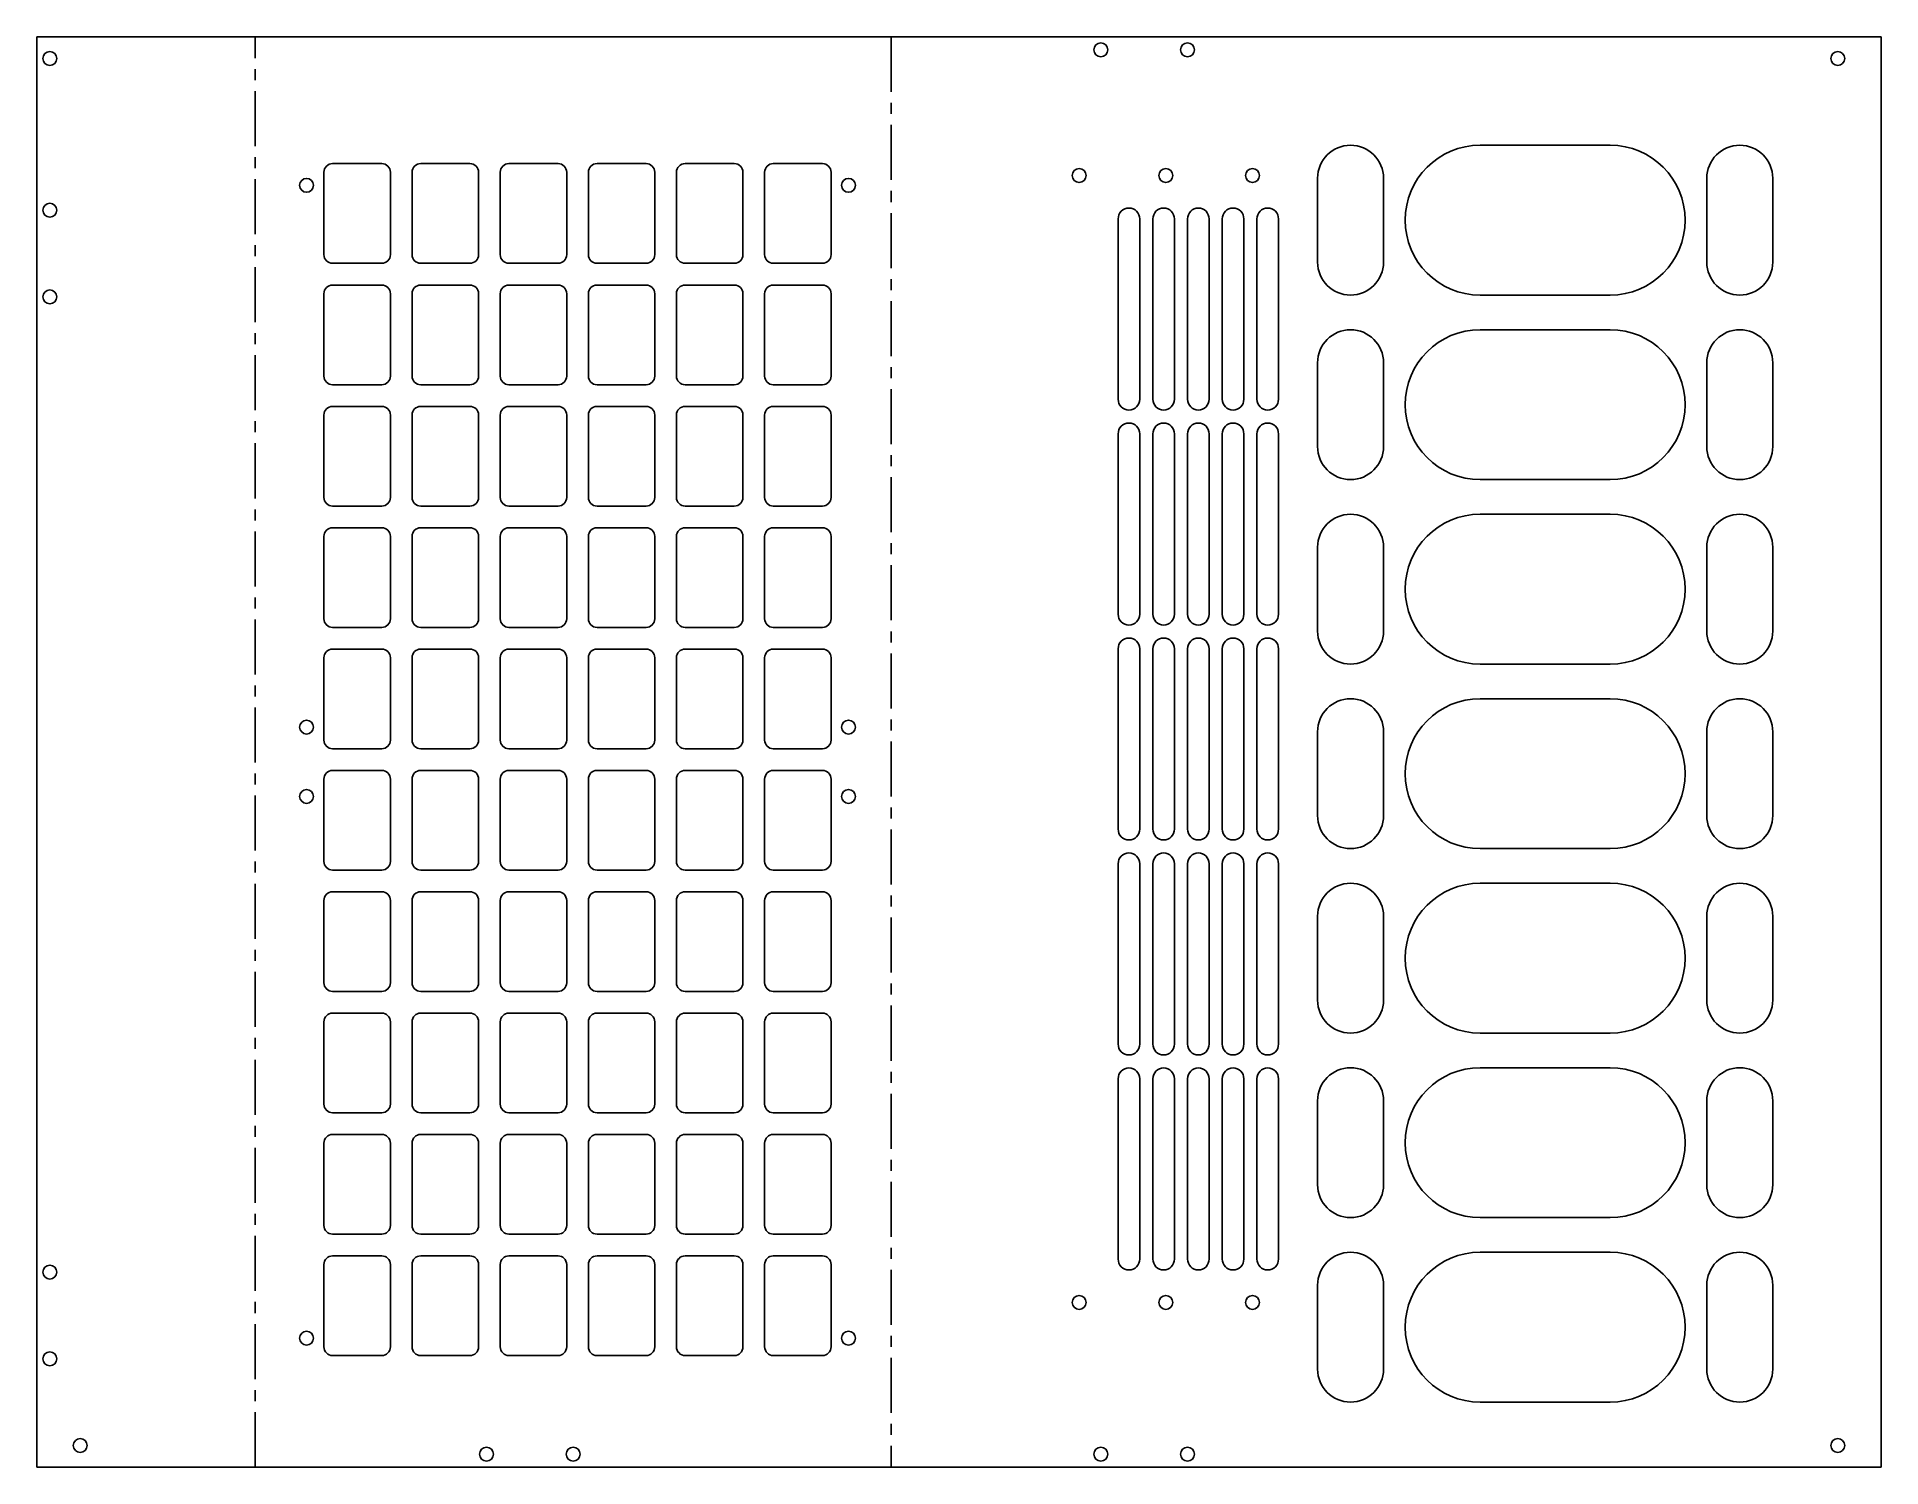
# Model space of a CAD drawing. Header units: millimetres. Extents: x -124 to 302, y 0 to 330.
import ezdxf

# ---------------------------------------------------------------- set-up
doc = ezdxf.new("R2010")
doc.units = ezdxf.units.MM
doc.linetypes.add('CENTERX2', pattern=[20.32, 12.7, -2.54, 2.54, -2.54])

msp = doc.modelspace()

# ---------------------------------------------------------------- linework, layer by layer
at = {"color": 7, "linetype": 'Continuous', "lineweight": 25}
for p, q in [((-123.71, 0), (-123.71, 330)), ((-123.71, 330), (301.71, 330)), ((301.71, 330), (301.71, 0)), ((239.21, 305), (209.21, 305)), ((-57.5, 298.75), (-57.5, 279.75)), ((-44.17, 300.75), (-55.5, 300.75)), ((-42.17, 279.75), (-42.17, 298.75)), ((-37.17, 298.75), (-37.17, 279.75)), ((-23.83, 300.75), (-35.17, 300.75)), ((-21.83, 279.75), (-21.83, 298.75)), ((-16.83, 298.75), (-16.83, 279.75)), ((-3.5, 300.75), (-14.83, 300.75)), ((-1.5, 279.75), (-1.5, 298.75)), ((3.5, 298.75), (3.5, 279.75)), ((16.83, 300.75), (5.5, 300.75)), ((18.83, 279.75), (18.83, 298.75)), ((23.83, 298.75), (23.83, 279.75)), ((37.17, 300.75), (25.83, 300.75)), ((39.17, 279.75), (39.17, 298.75)), ((44.17, 298.75), (44.17, 279.75)), ((57.5, 300.75), (46.17, 300.75)), ((59.5, 279.75), (59.5, 298.75)), ((171.71, 297.39), (171.71, 278.04)), ((186.93, 278.04), (186.93, 297.39)), ((261.5, 297.39), (261.5, 278.04)), ((276.71, 278.04), (276.71, 297.39)), ((125.71, 288), (125.71, 246.4)), ((130.71, 246.4), (130.71, 288)), ((133.71, 288), (133.71, 246.4)), ((138.71, 246.4), (138.71, 288)), ((141.71, 288), (141.71, 246.4)), ((146.71, 246.4), (146.71, 288)), ((149.71, 288), (149.71, 246.4)), ((154.71, 246.4), (154.71, 288)), ((157.71, 288), (157.71, 246.4)), ((162.71, 246.4), (162.71, 288)), ((-55.5, 277.75), (-44.17, 277.75)), ((-35.17, 277.75), (-23.83, 277.75)), ((-14.83, 277.75), (-3.5, 277.75)), ((5.5, 277.75), (16.83, 277.75)), ((25.83, 277.75), (37.17, 277.75)), ((46.17, 277.75), (57.5, 277.75)), ((-44.17, 272.75), (-55.5, 272.75)), ((-23.83, 272.75), (-35.17, 272.75)), ((-3.5, 272.75), (-14.83, 272.75)), ((16.83, 272.75), (5.5, 272.75)), ((37.17, 272.75), (25.83, 272.75)), ((57.5, 272.75), (46.17, 272.75)), ((-57.5, 270.75), (-57.5, 251.75)), ((-42.17, 251.75), (-42.17, 270.75)), ((-37.17, 270.75), (-37.17, 251.75)), ((-21.83, 251.75), (-21.83, 270.75)), ((-16.83, 270.75), (-16.83, 251.75)), ((-1.5, 251.75), (-1.5, 270.75)), ((3.5, 270.75), (3.5, 251.75)), ((18.83, 251.75), (18.83, 270.75)), ((23.83, 270.75), (23.83, 251.75)), ((39.17, 251.75), (39.17, 270.75)), ((44.17, 270.75), (44.17, 251.75)), ((59.5, 251.75), (59.5, 270.75)), ((209.21, 270.43), (239.21, 270.43)), ((239.21, 262.43), (209.21, 262.43)), ((171.71, 254.82), (171.71, 235.46)), ((186.93, 235.46), (186.93, 254.82)), ((261.5, 254.82), (261.5, 235.46)), ((276.71, 235.46), (276.71, 254.82)), ((-55.5, 249.75), (-44.17, 249.75)), ((-35.17, 249.75), (-23.83, 249.75)), ((-14.83, 249.75), (-3.5, 249.75)), ((5.5, 249.75), (16.83, 249.75)), ((25.83, 249.75), (37.17, 249.75)), ((46.17, 249.75), (57.5, 249.75)), ((-57.5, 242.75), (-57.5, 223.75)), ((-44.17, 244.75), (-55.5, 244.75)), ((-42.17, 223.75), (-42.17, 242.75)), ((-37.17, 242.75), (-37.17, 223.75)), ((-23.83, 244.75), (-35.17, 244.75)), ((-21.83, 223.75), (-21.83, 242.75)), ((-16.83, 242.75), (-16.83, 223.75)), ((-3.5, 244.75), (-14.83, 244.75)), ((-1.5, 223.75), (-1.5, 242.75)), ((3.5, 242.75), (3.5, 223.75)), ((16.83, 244.75), (5.5, 244.75)), ((18.83, 223.75), (18.83, 242.75)), ((23.83, 242.75), (23.83, 223.75)), ((37.17, 244.75), (25.83, 244.75)), ((39.17, 223.75), (39.17, 242.75)), ((44.17, 242.75), (44.17, 223.75)), ((57.5, 244.75), (46.17, 244.75)), ((59.5, 223.75), (59.5, 242.75)), ((125.71, 238.4), (125.71, 196.8)), ((130.71, 196.8), (130.71, 238.4)), ((133.71, 238.4), (133.71, 196.8)), ((138.71, 196.8), (138.71, 238.4)), ((141.71, 238.4), (141.71, 196.8)), ((146.71, 196.8), (146.71, 238.4)), ((149.71, 238.4), (149.71, 196.8)), ((154.71, 196.8), (154.71, 238.4)), ((157.71, 238.4), (157.71, 196.8)), ((162.71, 196.8), (162.71, 238.4)), ((209.21, 227.86), (239.21, 227.86)), ((-55.5, 221.75), (-44.17, 221.75)), ((-35.17, 221.75), (-23.83, 221.75)), ((-14.83, 221.75), (-3.5, 221.75)), ((5.5, 221.75), (16.83, 221.75)), ((25.83, 221.75), (37.17, 221.75)), ((46.17, 221.75), (57.5, 221.75)), ((239.21, 219.86), (209.21, 219.86)), ((-57.5, 214.75), (-57.5, 195.75)), ((-44.17, 216.75), (-55.5, 216.75)), ((-42.17, 195.75), (-42.17, 214.75)), ((-37.17, 214.75), (-37.17, 195.75)), ((-23.83, 216.75), (-35.17, 216.75)), ((-21.83, 195.75), (-21.83, 214.75)), ((-16.83, 214.75), (-16.83, 195.75)), ((-3.5, 216.75), (-14.83, 216.75)), ((-1.5, 195.75), (-1.5, 214.75)), ((3.5, 214.75), (3.5, 195.75)), ((16.83, 216.75), (5.5, 216.75)), ((18.83, 195.75), (18.83, 214.75)), ((23.83, 214.75), (23.83, 195.75)), ((37.17, 216.75), (25.83, 216.75)), ((39.17, 195.75), (39.17, 214.75)), ((44.17, 214.75), (44.17, 195.75)), ((57.5, 216.75), (46.17, 216.75)), ((59.5, 195.75), (59.5, 214.75)), ((171.71, 212.25), (171.71, 192.89)), ((186.93, 192.89), (186.93, 212.25)), ((261.5, 212.25), (261.5, 192.89)), ((276.71, 192.89), (276.71, 212.25)), ((-55.5, 193.75), (-44.17, 193.75)), ((-35.17, 193.75), (-23.83, 193.75)), ((-14.83, 193.75), (-3.5, 193.75)), ((5.5, 193.75), (16.83, 193.75)), ((25.83, 193.75), (37.17, 193.75)), ((46.17, 193.75), (57.5, 193.75)), ((-44.17, 188.75), (-55.5, 188.75)), ((-23.83, 188.75), (-35.17, 188.75)), ((-3.5, 188.75), (-14.83, 188.75)), ((16.83, 188.75), (5.5, 188.75)), ((37.17, 188.75), (25.83, 188.75)), ((57.5, 188.75), (46.17, 188.75)), ((125.71, 188.8), (125.71, 147.2)), ((130.71, 147.2), (130.71, 188.8)), ((133.71, 188.8), (133.71, 147.2)), ((138.71, 147.2), (138.71, 188.8)), ((141.71, 188.8), (141.71, 147.2)), ((146.71, 147.2), (146.71, 188.8)), ((149.71, 188.8), (149.71, 147.2)), ((154.71, 147.2), (154.71, 188.8)), ((157.71, 188.8), (157.71, 147.2)), ((162.71, 147.2), (162.71, 188.8)), ((-57.5, 186.75), (-57.5, 167.75)), ((-42.17, 167.75), (-42.17, 186.75)), ((-37.17, 186.75), (-37.17, 167.75)), ((-21.83, 167.75), (-21.83, 186.75)), ((-16.83, 186.75), (-16.83, 167.75)), ((-1.5, 167.75), (-1.5, 186.75)), ((3.5, 186.75), (3.5, 167.75)), ((18.83, 167.75), (18.83, 186.75)), ((23.83, 186.75), (23.83, 167.75)), ((39.17, 167.75), (39.17, 186.75)), ((44.17, 186.75), (44.17, 167.75)), ((59.5, 167.75), (59.5, 186.75)), ((209.21, 185.29), (239.21, 185.29)), ((239.21, 177.29), (209.21, 177.29)), ((171.71, 169.68), (171.71, 150.32)), ((186.93, 150.32), (186.93, 169.68)), ((261.5, 169.68), (261.5, 150.32)), ((276.71, 150.32), (276.71, 169.68)), ((-55.5, 165.75), (-44.17, 165.75)), ((-35.17, 165.75), (-23.83, 165.75)), ((-14.83, 165.75), (-3.5, 165.75)), ((5.5, 165.75), (16.83, 165.75)), ((25.83, 165.75), (37.17, 165.75)), ((46.17, 165.75), (57.5, 165.75)), ((-57.5, 158.75), (-57.5, 139.75)), ((-44.17, 160.75), (-55.5, 160.75)), ((-42.17, 139.75), (-42.17, 158.75)), ((-37.17, 158.75), (-37.17, 139.75)), ((-23.83, 160.75), (-35.17, 160.75)), ((-21.83, 139.75), (-21.83, 158.75)), ((-16.83, 158.75), (-16.83, 139.75)), ((-3.5, 160.75), (-14.83, 160.75)), ((-1.5, 139.75), (-1.5, 158.75)), ((3.5, 158.75), (3.5, 139.75)), ((16.83, 160.75), (5.5, 160.75)), ((18.83, 139.75), (18.83, 158.75)), ((23.83, 158.75), (23.83, 139.75)), ((37.17, 160.75), (25.83, 160.75)), ((39.17, 139.75), (39.17, 158.75)), ((44.17, 158.75), (44.17, 139.75)), ((57.5, 160.75), (46.17, 160.75)), ((59.5, 139.75), (59.5, 158.75)), ((209.21, 142.71), (239.21, 142.71)), ((-55.5, 137.75), (-44.17, 137.75)), ((-35.17, 137.75), (-23.83, 137.75)), ((-14.83, 137.75), (-3.5, 137.75)), ((5.5, 137.75), (16.83, 137.75)), ((25.83, 137.75), (37.17, 137.75)), ((46.17, 137.75), (57.5, 137.75)), ((125.71, 139.2), (125.71, 97.6)), ((130.71, 97.6), (130.71, 139.2)), ((133.71, 139.2), (133.71, 97.6)), ((138.71, 97.6), (138.71, 139.2)), ((141.71, 139.2), (141.71, 97.6)), ((146.71, 97.6), (146.71, 139.2)), ((149.71, 139.2), (149.71, 97.6)), ((154.71, 97.6), (154.71, 139.2)), ((157.71, 139.2), (157.71, 97.6)), ((162.71, 97.6), (162.71, 139.2)), ((-44.17, 132.75), (-55.5, 132.75)), ((-23.83, 132.75), (-35.17, 132.75)), ((-3.5, 132.75), (-14.83, 132.75)), ((16.83, 132.75), (5.5, 132.75)), ((37.17, 132.75), (25.83, 132.75)), ((57.5, 132.75), (46.17, 132.75)), ((239.21, 134.71), (209.21, 134.71)), ((-57.5, 130.75), (-57.5, 111.75)), ((-42.17, 111.75), (-42.17, 130.75)), ((-37.17, 130.75), (-37.17, 111.75)), ((-21.83, 111.75), (-21.83, 130.75)), ((-16.83, 130.75), (-16.83, 111.75)), ((-1.5, 111.75), (-1.5, 130.75)), ((3.5, 130.75), (3.5, 111.75)), ((18.83, 111.75), (18.83, 130.75)), ((23.83, 130.75), (23.83, 111.75)), ((39.17, 111.75), (39.17, 130.75)), ((44.17, 130.75), (44.17, 111.75)), ((59.5, 111.75), (59.5, 130.75)), ((171.71, 127.11), (171.71, 107.75)), ((186.93, 107.75), (186.93, 127.11)), ((261.5, 127.11), (261.5, 107.75)), ((276.71, 107.75), (276.71, 127.11)), ((-55.5, 109.75), (-44.17, 109.75)), ((-35.17, 109.75), (-23.83, 109.75)), ((-14.83, 109.75), (-3.5, 109.75)), ((5.5, 109.75), (16.83, 109.75)), ((25.83, 109.75), (37.17, 109.75)), ((46.17, 109.75), (57.5, 109.75)), ((-57.5, 102.75), (-57.5, 83.75)), ((-44.17, 104.75), (-55.5, 104.75)), ((-42.17, 83.75), (-42.17, 102.75)), ((-37.17, 102.75), (-37.17, 83.75)), ((-23.83, 104.75), (-35.17, 104.75)), ((-21.83, 83.75), (-21.83, 102.75)), ((-16.83, 102.75), (-16.83, 83.75)), ((-3.5, 104.75), (-14.83, 104.75)), ((-1.5, 83.75), (-1.5, 102.75)), ((3.5, 102.75), (3.5, 83.75)), ((16.83, 104.75), (5.5, 104.75)), ((18.83, 83.75), (18.83, 102.75)), ((23.83, 102.75), (23.83, 83.75)), ((37.17, 104.75), (25.83, 104.75)), ((39.17, 83.75), (39.17, 102.75)), ((44.17, 102.75), (44.17, 83.75)), ((57.5, 104.75), (46.17, 104.75)), ((59.5, 83.75), (59.5, 102.75)), ((209.21, 100.14), (239.21, 100.14)), ((125.71, 89.6), (125.71, 48)), ((130.71, 48), (130.71, 89.6)), ((133.71, 89.6), (133.71, 48)), ((138.71, 48), (138.71, 89.6)), ((141.71, 89.6), (141.71, 48)), ((146.71, 48), (146.71, 89.6)), ((149.71, 89.6), (149.71, 48)), ((154.71, 48), (154.71, 89.6)), ((157.71, 89.6), (157.71, 48)), ((162.71, 48), (162.71, 89.6)), ((239.21, 92.14), (209.21, 92.14)), ((-55.5, 81.75), (-44.17, 81.75)), ((-35.17, 81.75), (-23.83, 81.75)), ((-14.83, 81.75), (-3.5, 81.75)), ((5.5, 81.75), (16.83, 81.75)), ((25.83, 81.75), (37.17, 81.75)), ((46.17, 81.75), (57.5, 81.75)), ((171.71, 84.54), (171.71, 65.18)), ((186.93, 65.18), (186.93, 84.54)), ((261.5, 84.54), (261.5, 65.18)), ((276.71, 65.18), (276.71, 84.54)), ((-44.17, 76.75), (-55.5, 76.75)), ((-23.83, 76.75), (-35.17, 76.75)), ((-3.5, 76.75), (-14.83, 76.75)), ((16.83, 76.75), (5.5, 76.75)), ((37.17, 76.75), (25.83, 76.75)), ((57.5, 76.75), (46.17, 76.75)), ((-57.5, 74.75), (-57.5, 55.75)), ((-42.17, 55.75), (-42.17, 74.75)), ((-37.17, 74.75), (-37.17, 55.75)), ((-21.83, 55.75), (-21.83, 74.75)), ((-16.83, 74.75), (-16.83, 55.75)), ((-1.5, 55.75), (-1.5, 74.75)), ((3.5, 74.75), (3.5, 55.75)), ((18.83, 55.75), (18.83, 74.75)), ((23.83, 74.75), (23.83, 55.75)), ((39.17, 55.75), (39.17, 74.75)), ((44.17, 74.75), (44.17, 55.75)), ((59.5, 55.75), (59.5, 74.75)), ((209.21, 57.57), (239.21, 57.57)), ((-55.5, 53.75), (-44.17, 53.75)), ((-35.17, 53.75), (-23.83, 53.75)), ((-14.83, 53.75), (-3.5, 53.75)), ((5.5, 53.75), (16.83, 53.75)), ((25.83, 53.75), (37.17, 53.75)), ((46.17, 53.75), (57.5, 53.75)), ((-44.17, 48.75), (-55.5, 48.75)), ((-23.83, 48.75), (-35.17, 48.75)), ((-3.5, 48.75), (-14.83, 48.75)), ((16.83, 48.75), (5.5, 48.75)), ((37.17, 48.75), (25.83, 48.75)), ((57.5, 48.75), (46.17, 48.75)), ((239.21, 49.57), (209.21, 49.57)), ((-57.5, 46.75), (-57.5, 27.75)), ((-42.17, 27.75), (-42.17, 46.75)), ((-37.17, 46.75), (-37.17, 27.75)), ((-21.83, 27.75), (-21.83, 46.75)), ((-16.83, 46.75), (-16.83, 27.75)), ((-1.5, 27.75), (-1.5, 46.75)), ((3.5, 46.75), (3.5, 27.75)), ((18.83, 27.75), (18.83, 46.75)), ((23.83, 46.75), (23.83, 27.75)), ((39.17, 27.75), (39.17, 46.75)), ((44.17, 46.75), (44.17, 27.75)), ((59.5, 27.75), (59.5, 46.75)), ((171.71, 41.96), (171.71, 22.61)), ((186.93, 22.61), (186.93, 41.96)), ((261.5, 41.96), (261.5, 22.61)), ((276.71, 22.61), (276.71, 41.96)), ((-55.5, 25.75), (-44.17, 25.75)), ((-35.17, 25.75), (-23.83, 25.75)), ((-14.83, 25.75), (-3.5, 25.75)), ((5.5, 25.75), (16.83, 25.75)), ((25.83, 25.75), (37.17, 25.75)), ((46.17, 25.75), (57.5, 25.75)), ((209.21, 15), (239.21, 15)), ((-123.71, 0), (301.71, 0))]:
    msp.add_line(p, q, dxfattribs=at)
at = {"color": 7, "linetype": 'CENTERX2'}
for p, q in [((-73.36, 0), (-73.36, 330)), ((73.36, 330), (73.36, 0))]:
    msp.add_line(p, q, dxfattribs=at)
at = {"color": 7, "linetype": 'Continuous', "lineweight": 25}
for centre in [(121.71, 327), (141.71, 327), (-120.71, 325), (291.71, 325), (116.71, 298), (136.71, 298), (156.71, 298), (-61.5, 295.75), (63.5, 295.75), (-120.71, 290), (-120.71, 270), (-61.5, 170.75), (63.5, 170.75), (-61.5, 154.75), (63.5, 154.75), (-120.71, 45), (116.71, 38), (136.71, 38), (156.71, 38), (-61.5, 29.75), (63.5, 29.75), (-120.71, 25), (-113.71, 5), (-20, 3), (0, 3), (121.71, 3), (141.71, 3), (291.71, 5)]:
    msp.add_circle(centre, 1.6, dxfattribs=at)
for centre, radius, start, end in [((179.32, 297.39), 7.61, 0, 180), ((209.21, 287.71), 17.29, 90, 270), ((239.21, 287.71), 17.29, 270, 90), ((269.11, 297.39), 7.61, 360, 180), ((-55.5, 298.75), 2, 90, 180), ((-44.17, 298.75), 2, 0, 90), ((-35.17, 298.75), 2, 90, 180), ((-23.83, 298.75), 2, 0, 90), ((-14.83, 298.75), 2, 90, 180), ((-3.5, 298.75), 2, 0, 90), ((5.5, 298.75), 2, 90, 180), ((16.83, 298.75), 2, 360, 90), ((25.83, 298.75), 2, 90, 180), ((37.17, 298.75), 2, 360, 90), ((46.17, 298.75), 2, 90, 180), ((57.5, 298.75), 2, 360, 90), ((128.21, 288), 2.5, 0, 180), ((136.21, 288), 2.5, 0, 180), ((144.21, 288), 2.5, 0, 180), ((152.21, 288), 2.5, 0, 180), ((160.21, 288), 2.5, 0, 180), ((-55.5, 279.75), 2, 180, 270), ((-44.17, 279.75), 2, 270, 0), ((-35.17, 279.75), 2, 180, 270), ((-23.83, 279.75), 2, 270, 0), ((-14.83, 279.75), 2, 180, 270), ((-3.5, 279.75), 2, 270, 0), ((5.5, 279.75), 2, 180, 270), ((16.83, 279.75), 2, 270, 0), ((25.83, 279.75), 2, 180, 270), ((37.17, 279.75), 2, 270, 0), ((46.17, 279.75), 2, 180, 270), ((57.5, 279.75), 2, 270, 0), ((179.32, 278.04), 7.61, 180, 0), ((269.11, 278.04), 7.61, 180, 0), ((-55.5, 270.75), 2, 90, 180), ((-44.17, 270.75), 2, 0, 90), ((-35.17, 270.75), 2, 90, 180), ((-23.83, 270.75), 2, 0, 90), ((-14.83, 270.75), 2, 90, 180), ((-3.5, 270.75), 2, 0, 90), ((5.5, 270.75), 2, 90, 180), ((16.83, 270.75), 2, 0, 90), ((25.83, 270.75), 2, 90, 180), ((37.17, 270.75), 2, 0, 90), ((46.17, 270.75), 2, 90, 180), ((57.5, 270.75), 2, 360, 90), ((179.32, 254.82), 7.61, 0, 180), ((209.21, 245.14), 17.29, 90, 270), ((239.21, 245.14), 17.29, 270, 90), ((269.11, 254.82), 7.61, 0, 180), ((-55.5, 251.75), 2, 180, 270), ((-44.17, 251.75), 2, 270, 0), ((-35.17, 251.75), 2, 180, 270), ((-23.83, 251.75), 2, 270, 0), ((-14.83, 251.75), 2, 180, 270), ((-3.5, 251.75), 2, 270, 0), ((5.5, 251.75), 2, 180, 270), ((16.83, 251.75), 2, 270, 0), ((25.83, 251.75), 2, 180, 270), ((37.17, 251.75), 2, 270, 360), ((46.17, 251.75), 2, 180, 270), ((57.5, 251.75), 2, 270, 0), ((-55.5, 242.75), 2, 90, 180), ((-44.17, 242.75), 2, 0, 90), ((-35.17, 242.75), 2, 90, 180), ((-23.83, 242.75), 2, 0, 90), ((-14.83, 242.75), 2, 90, 180), ((-3.5, 242.75), 2, 0, 90), ((5.5, 242.75), 2, 90, 180), ((16.83, 242.75), 2, 0, 90), ((25.83, 242.75), 2, 90, 180), ((37.17, 242.75), 2, 0, 90), ((46.17, 242.75), 2, 90, 180), ((57.5, 242.75), 2, 0, 90), ((128.21, 246.4), 2.5, 180, 0), ((136.21, 246.4), 2.5, 180, 0), ((144.21, 246.4), 2.5, 180, 0), ((152.21, 246.4), 2.5, 180, 0), ((160.21, 246.4), 2.5, 180, 0), ((128.21, 238.4), 2.5, 0, 180), ((136.21, 238.4), 2.5, 0, 180), ((144.21, 238.4), 2.5, 0, 180), ((152.21, 238.4), 2.5, 0, 180), ((160.21, 238.4), 2.5, 0, 180), ((179.32, 235.46), 7.61, 180, 0), ((269.11, 235.46), 7.61, 180, 0), ((-55.5, 223.75), 2, 180, 270), ((-44.17, 223.75), 2, 270, 0), ((-35.17, 223.75), 2, 180, 270), ((-23.83, 223.75), 2, 270, 0), ((-14.83, 223.75), 2, 180, 270), ((-3.5, 223.75), 2, 270, 0), ((5.5, 223.75), 2, 180, 270), ((16.83, 223.75), 2, 270, 0), ((25.83, 223.75), 2, 180, 270), ((37.17, 223.75), 2, 270, 0), ((46.17, 223.75), 2, 180, 270), ((57.5, 223.75), 2, 270, 0), ((179.32, 212.25), 7.61, 0, 180), ((209.21, 202.57), 17.29, 90, 270), ((239.21, 202.57), 17.29, 270, 90), ((269.11, 212.25), 7.61, 0, 180), ((-55.5, 214.75), 2, 90, 180), ((-44.17, 214.75), 2, 0, 90), ((-35.17, 214.75), 2, 90, 180), ((-23.83, 214.75), 2, 0, 90), ((-14.83, 214.75), 2, 90, 180), ((-3.5, 214.75), 2, 0, 90), ((5.5, 214.75), 2, 90, 180), ((16.83, 214.75), 2, 0, 90), ((25.83, 214.75), 2, 90, 180), ((37.17, 214.75), 2, 0, 90), ((46.17, 214.75), 2, 90, 180), ((57.5, 214.75), 2, 0, 90), ((-55.5, 195.75), 2, 180, 270), ((-44.17, 195.75), 2, 270, 0), ((-35.17, 195.75), 2, 180, 270), ((-23.83, 195.75), 2, 270, 0), ((-14.83, 195.75), 2, 180, 270), ((-3.5, 195.75), 2, 270, 0), ((5.5, 195.75), 2, 180, 270), ((16.83, 195.75), 2, 270, 0), ((25.83, 195.75), 2, 180, 270), ((37.17, 195.75), 2, 270, 0), ((46.17, 195.75), 2, 180, 270), ((57.5, 195.75), 2, 270, 0), ((128.21, 196.8), 2.5, 180, 0), ((136.21, 196.8), 2.5, 180, 0), ((144.21, 196.8), 2.5, 180, 0), ((152.21, 196.8), 2.5, 180, 0), ((160.21, 196.8), 2.5, 180, 0), ((179.32, 192.89), 7.61, 180, 0), ((269.11, 192.89), 7.61, 180, 0), ((-55.5, 186.75), 2, 90, 180), ((-44.17, 186.75), 2, 0, 90), ((-35.17, 186.75), 2, 90, 180), ((-23.83, 186.75), 2, 0, 90), ((-14.83, 186.75), 2, 90, 180), ((-3.5, 186.75), 2, 0, 90), ((5.5, 186.75), 2, 90, 180), ((16.83, 186.75), 2, 0, 90), ((25.83, 186.75), 2, 90, 180), ((37.17, 186.75), 2, 0, 90), ((46.17, 186.75), 2, 90, 180), ((57.5, 186.75), 2, 0, 90), ((128.21, 188.8), 2.5, 0, 180), ((136.21, 188.8), 2.5, 0, 180), ((144.21, 188.8), 2.5, 0, 180), ((152.21, 188.8), 2.5, 0, 180), ((160.21, 188.8), 2.5, 0, 180), ((179.32, 169.68), 7.61, 0, 180), ((209.21, 160), 17.29, 90, 270), ((239.21, 160), 17.29, 270, 90), ((269.11, 169.68), 7.61, 0, 180), ((-55.5, 167.75), 2, 180, 270), ((-44.17, 167.75), 2, 270, 0), ((-35.17, 167.75), 2, 180, 270), ((-23.83, 167.75), 2, 270, 0), ((-14.83, 167.75), 2, 180, 270), ((-3.5, 167.75), 2, 270, 0), ((5.5, 167.75), 2, 180, 270), ((16.83, 167.75), 2, 270, 0), ((25.83, 167.75), 2, 180, 270), ((37.17, 167.75), 2, 270, 0), ((46.17, 167.75), 2, 180, 270), ((57.5, 167.75), 2, 270, 0), ((-55.5, 158.75), 2, 90, 180), ((-44.17, 158.75), 2, 0, 90), ((-35.17, 158.75), 2, 90, 180), ((-23.83, 158.75), 2, 0, 90), ((-14.83, 158.75), 2, 90, 180), ((-3.5, 158.75), 2, 0, 90), ((5.5, 158.75), 2, 90, 180), ((16.83, 158.75), 2, 0, 90), ((25.83, 158.75), 2, 90, 180), ((37.17, 158.75), 2, 0, 90), ((46.17, 158.75), 2, 90, 180), ((57.5, 158.75), 2, 0, 90), ((179.32, 150.32), 7.61, 180, 0), ((269.11, 150.32), 7.61, 180, 0), ((128.21, 147.2), 2.5, 180, 0), ((136.21, 147.2), 2.5, 180, 0), ((144.21, 147.2), 2.5, 180, 0), ((152.21, 147.2), 2.5, 180, 0), ((160.21, 147.2), 2.5, 180, 0), ((128.21, 139.2), 2.5, 0, 180), ((136.21, 139.2), 2.5, 0, 180), ((144.21, 139.2), 2.5, 0, 180), ((152.21, 139.2), 2.5, 0, 180), ((160.21, 139.2), 2.5, 0, 180), ((-55.5, 139.75), 2, 180, 270), ((-44.17, 139.75), 2, 270, 0), ((-35.17, 139.75), 2, 180, 270), ((-23.83, 139.75), 2, 270, 0), ((-14.83, 139.75), 2, 180, 270), ((-3.5, 139.75), 2, 270, 0), ((5.5, 139.75), 2, 180, 270), ((16.83, 139.75), 2, 270, 0), ((25.83, 139.75), 2, 180, 270), ((37.17, 139.75), 2, 270, 0), ((46.17, 139.75), 2, 180, 270), ((57.5, 139.75), 2, 270, 0), ((-55.5, 130.75), 2, 90, 180), ((-44.17, 130.75), 2, 0, 90), ((-35.17, 130.75), 2, 90, 180), ((-23.83, 130.75), 2, 0, 90), ((-14.83, 130.75), 2, 90, 180), ((-3.5, 130.75), 2, 0, 90), ((5.5, 130.75), 2, 90, 180), ((16.83, 130.75), 2, 0, 90), ((25.83, 130.75), 2, 90, 180), ((37.17, 130.75), 2, 0, 90), ((46.17, 130.75), 2, 90, 180), ((57.5, 130.75), 2, 0, 90), ((179.32, 127.11), 7.61, 0, 180), ((209.21, 117.43), 17.29, 90, 270), ((239.21, 117.43), 17.29, 270, 90), ((269.11, 127.11), 7.61, 0, 180), ((-55.5, 111.75), 2, 180, 270), ((-44.17, 111.75), 2, 270, 0), ((-35.17, 111.75), 2, 180, 270), ((-23.83, 111.75), 2, 270, 0), ((-14.83, 111.75), 2, 180, 270), ((-3.5, 111.75), 2, 270, 0), ((5.5, 111.75), 2, 180, 270), ((16.83, 111.75), 2, 270, 0), ((25.83, 111.75), 2, 180, 270), ((37.17, 111.75), 2, 270, 0), ((46.17, 111.75), 2, 180, 270), ((57.5, 111.75), 2, 270, 0), ((179.32, 107.75), 7.61, 180, 0), ((269.11, 107.75), 7.61, 180, 0), ((-55.5, 102.75), 2, 90, 180), ((-44.17, 102.75), 2, 0, 90), ((-35.17, 102.75), 2, 90, 180), ((-23.83, 102.75), 2, 0, 90), ((-14.83, 102.75), 2, 90, 180), ((-3.5, 102.75), 2, 0, 90), ((5.5, 102.75), 2, 90, 180), ((16.83, 102.75), 2, 0, 90), ((25.83, 102.75), 2, 90, 180), ((37.17, 102.75), 2, 0, 90), ((46.17, 102.75), 2, 90, 180), ((57.5, 102.75), 2, 0, 90), ((128.21, 97.6), 2.5, 180, 0), ((136.21, 97.6), 2.5, 180, 0), ((144.21, 97.6), 2.5, 180, 0), ((152.21, 97.6), 2.5, 180, 0), ((160.21, 97.6), 2.5, 180, 0), ((128.21, 89.6), 2.5, 0, 180), ((136.21, 89.6), 2.5, 0, 180), ((144.21, 89.6), 2.5, 0, 180), ((152.21, 89.6), 2.5, 0, 180), ((160.21, 89.6), 2.5, 0, 180), ((179.32, 84.54), 7.61, 0, 180), ((209.21, 74.86), 17.29, 90, 270), ((239.21, 74.86), 17.29, 270, 90), ((269.11, 84.54), 7.61, 0, 180), ((-55.5, 83.75), 2, 180, 270), ((-44.17, 83.75), 2, 270, 0), ((-35.17, 83.75), 2, 180, 270), ((-23.83, 83.75), 2, 270, 0), ((-14.83, 83.75), 2, 180, 270), ((-3.5, 83.75), 2, 270, 0), ((5.5, 83.75), 2, 180, 270), ((16.83, 83.75), 2, 270, 0), ((25.83, 83.75), 2, 180, 270), ((37.17, 83.75), 2, 270, 0), ((46.17, 83.75), 2, 180, 270), ((57.5, 83.75), 2, 270, 0), ((-55.5, 74.75), 2, 90, 180), ((-44.17, 74.75), 2, 0, 90), ((-35.17, 74.75), 2, 90, 180), ((-23.83, 74.75), 2, 0, 90), ((-14.83, 74.75), 2, 90, 180), ((-3.5, 74.75), 2, 0, 90), ((5.5, 74.75), 2, 90, 180), ((16.83, 74.75), 2, 0, 90), ((25.83, 74.75), 2, 90, 180), ((37.17, 74.75), 2, 0, 90), ((46.17, 74.75), 2, 90, 180), ((57.5, 74.75), 2, 0, 90), ((179.32, 65.18), 7.61, 180, 0), ((269.11, 65.18), 7.61, 180, 0), ((-55.5, 55.75), 2, 180, 270), ((-44.17, 55.75), 2, 270, 0), ((-35.17, 55.75), 2, 180, 270), ((-23.83, 55.75), 2, 270, 0), ((-14.83, 55.75), 2, 180, 270), ((-3.5, 55.75), 2, 270, 0), ((5.5, 55.75), 2, 180, 270), ((16.83, 55.75), 2, 270, 0), ((25.83, 55.75), 2, 180, 270), ((37.17, 55.75), 2, 270, 0), ((46.17, 55.75), 2, 180, 270), ((57.5, 55.75), 2, 270, 0), ((-55.5, 46.75), 2, 90, 180), ((-44.17, 46.75), 2, 0, 90), ((-35.17, 46.75), 2, 90, 180), ((-23.83, 46.75), 2, 0, 90), ((-14.83, 46.75), 2, 90, 180), ((-3.5, 46.75), 2, 0, 90), ((5.5, 46.75), 2, 90, 180), ((16.83, 46.75), 2, 0, 90), ((25.83, 46.75), 2, 90, 180), ((37.17, 46.75), 2, 0, 90), ((46.17, 46.75), 2, 90, 180), ((57.5, 46.75), 2, 0, 90), ((128.21, 48), 2.5, 180, 0), ((136.21, 48), 2.5, 180, 0), ((144.21, 48), 2.5, 180, 0), ((152.21, 48), 2.5, 180, 0), ((160.21, 48), 2.5, 180, 0), ((179.32, 41.96), 7.61, 0, 180), ((209.21, 32.29), 17.29, 90, 270), ((239.21, 32.29), 17.29, 270, 90), ((269.11, 41.96), 7.61, 0, 180), ((-55.5, 27.75), 2, 180, 270), ((-44.17, 27.75), 2, 270, 0), ((-35.17, 27.75), 2, 180, 270), ((-23.83, 27.75), 2, 270, 0), ((-14.83, 27.75), 2, 180, 270), ((-3.5, 27.75), 2, 270, 0), ((5.5, 27.75), 2, 180, 270), ((16.83, 27.75), 2, 270, 0), ((25.83, 27.75), 2, 180, 270), ((37.17, 27.75), 2, 270, 0), ((46.17, 27.75), 2, 180, 270), ((57.5, 27.75), 2, 270, 0), ((179.32, 22.61), 7.61, 180, 0), ((269.11, 22.61), 7.61, 180, 0)]:
    msp.add_arc(centre, radius, start, end, dxfattribs=at)

doc.saveas('drawing.dxf')
